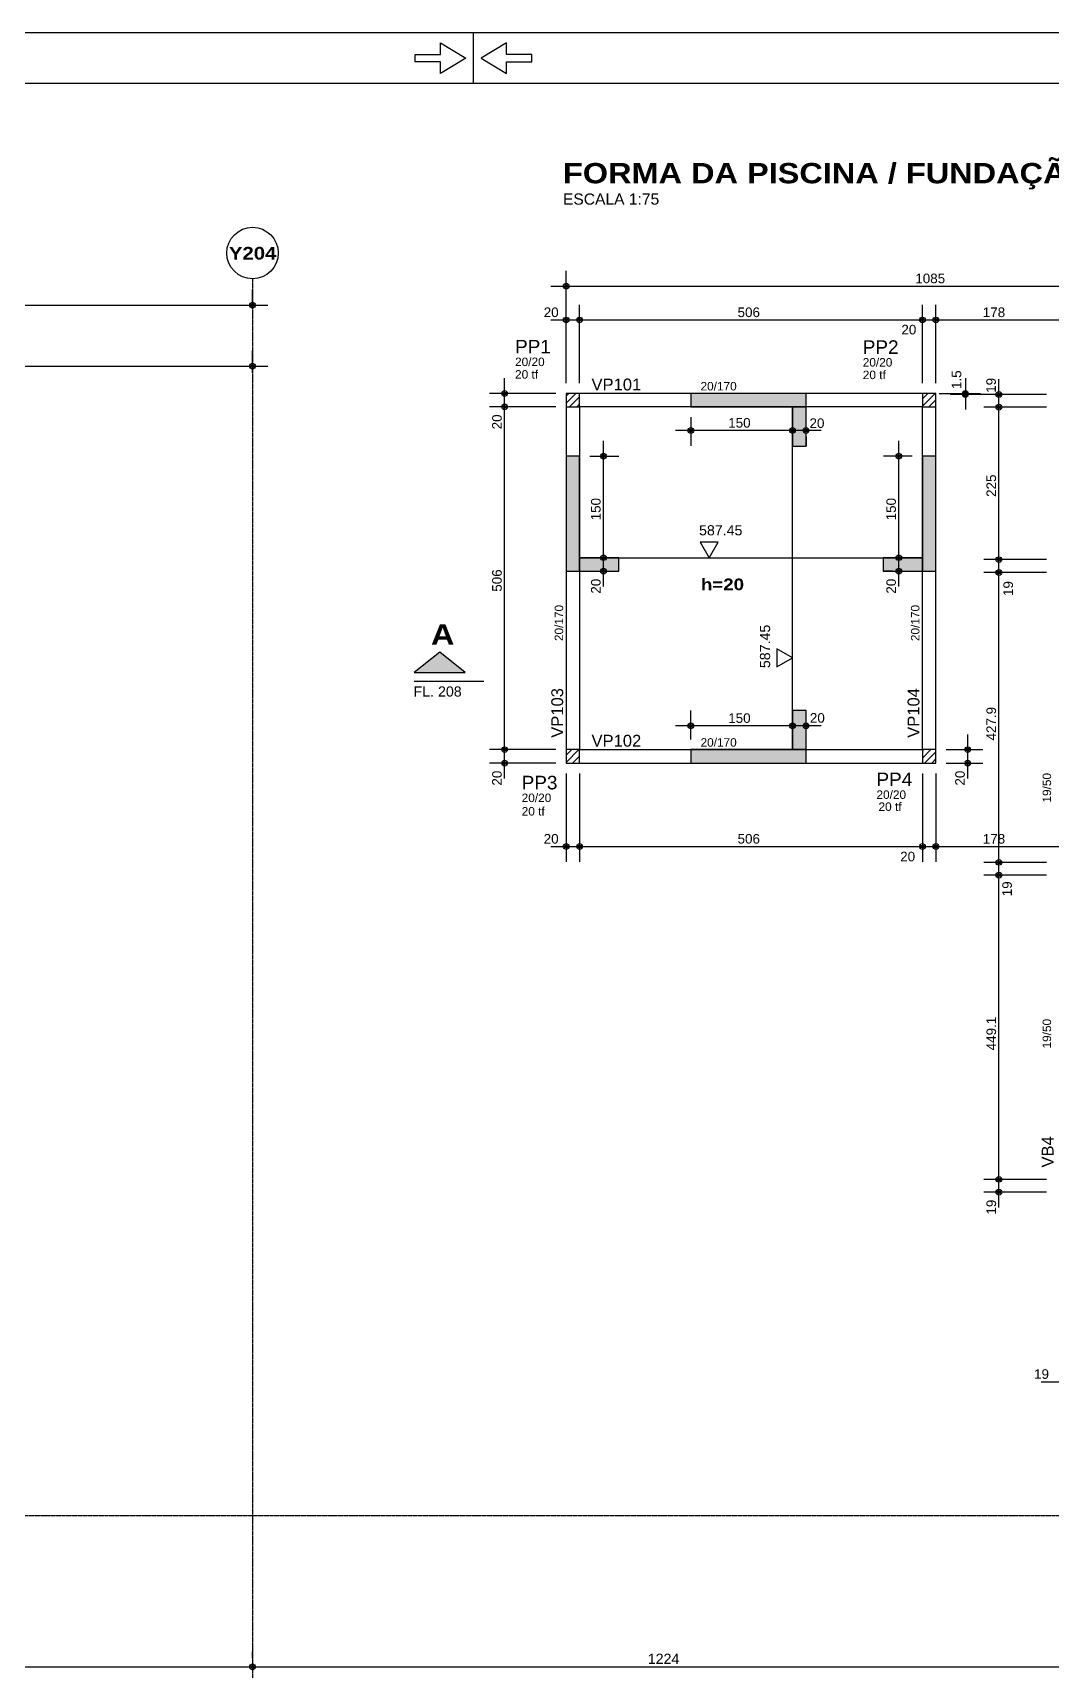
# Model space of a CAD drawing. Extents: x 0 to 13080, y 0 to 6750.
# Drawn here: x 6879 to 8383, y 4332 to 6750 of the extents above; entities that cross this region are included whole.
import ezdxf

# ---------------------------------------------------------------- set-up
doc = ezdxf.new("R2010")
doc.units = 0
doc.header["$MEASUREMENT"] = 0
for name, pattern in [('ESTILO_TQS_0002', [0.4, 0.1, -0.3]), ('ESTILO_TQS_0006', [0.3, 0.2, -0.1]), ('ESTILO_TQS_0007', [2.1, 1.5, -0.2, 0.2, -0.2])]:
    doc.linetypes.add(name, pattern=pattern)
for name, color, linetype in [('MTH-179', 1, 'CONTINUOUS'), ('MTH-224', 4, 'CONTINUOUS'), ('MTH-230', 1, 'CONTINUOUS'), ('MTH-COTAS7', 31, 'CONTINUOUS'), ('MTH-DIM-PILAR', 3, 'CONTINUOUS'), ('MTH-DIM-VIGA', 3, 'CONTINUOUS'), ('MTH-EIXO-214', 4, 'CONTINUOUS'), ('MTH-FACE-VIGA', 7, 'CONTINUOUS'), ('MTH-HACHURA-PILAR', 1, 'CONTINUOUS'), ('MTH-LINHA-CORTE', 5, 'CONTINUOUS'), ('MTH-LINHA-SEÇÃO', 16, 'CONTINUOUS'), ('MTH-MARGEM', 5, 'CONTINUOUS'), ('MTH-PILAR-MORRE', 5, 'CONTINUOUS'), ('MTH-SIMB_COTA', 3, 'CONTINUOUS'), ('MTH-SOMBRA21', 150, 'CONTINUOUS'), ('MTH-TIT1-VIGA', 5, 'CONTINUOUS'), ('MTH-TIT2-PILAR', 5, 'CONTINUOUS'), ('MTH-TXT', 4, 'CONTINUOUS'), ('MTH-TXT-NEGRITO', 5, 'CONTINUOUS'), ('MTH-TXT-NOTAS', 3, 'CONTINUOUS'), ('MTH-VIGA-INVERTIDA', 7, 'ESTILO_TQS_0002')]:
    doc.layers.add(name, color=color, linetype=linetype)
doc.styles.add('TQS_ARIAL', font='arial.ttf')
doc.styles.add('TQS_ARIAL_BLACK', font='ariblk.ttf')

msp = doc.modelspace()

# ---------------------------------------------------------------- linework, layer by layer
at = {"layer": 'MTH-179', "linetype": 'Continuous'}
for p, q in [((13080, 6750), (0, 6750)), ((7530, 6675), (7530, 6750))]:
    msp.add_line(p, q, dxfattribs=at)
for points in [[(7518.748901, 6712.5), (7481.248901, 6690), (7481.248901, 6706.875), (7443.748901, 6706.875), (7443.748901, 6718.125), (7481.248901, 6718.125), (7481.248901, 6735), (7518.748901, 6712.5)], [(7541.248901, 6712.5), (7578.748901, 6690), (7578.748901, 6706.875), (7616.248901, 6706.875), (7616.248901, 6718.125), (7578.748901, 6718.125), (7578.748901, 6735), (7541.248901, 6712.5)]]:
    msp.add_lwpolyline(points, dxfattribs=at)
at = {"layer": 'MTH-224', "linetype": 'Continuous'}
msp.add_line((7442.635616, 5792.402003), (7545.198116, 5792.402003), dxfattribs=at)
for points in [[(7864.702828, 5997.837834), (7877.952333, 5974.890129), (7891.20052, 5997.837834), (7864.702828, 5997.837834)], [(7977.949367, 5813.610425), (8000.897072, 5826.85993), (7977.949367, 5840.108117), (7977.949367, 5813.610425)]]:
    msp.add_lwpolyline(points, dxfattribs=at)
at = {"layer": 'MTH-230', "linetype": 'Continuous'}
msp.add_circle((7203.777243, 6424.749862), 38, dxfattribs=at)
at = {"layer": 'MTH-COTAS7', "linetype": 'Continuous'}
for p, q in [((7666.71028, 6232.518996), (7666.71028, 6398.428163)), ((7203.777243, 6342.596848), (7203.777243, 6370.246804)), ((7644.21028, 6375.928163), (8774.201993, 6375.928163)), ((6228.277243, 6347.746804), (7226.277243, 6347.746804)), ((7666.71028, 6232.518996), (7666.71028, 6348.428163)), ((7686.71028, 6232.518996), (7686.71028, 6348.428163)), ((7686.71028, 6232.518996), (7686.71028, 6348.428163)), ((8192.71028, 6232.518996), (8192.71028, 6348.428163)), ((8192.71028, 6232.518996), (8192.71028, 6348.428163)), ((8212.71028, 6232.518996), (8212.71028, 6348.428163)), ((8212.71028, 6232.518996), (8212.71028, 6348.428163)), ((7644.21028, 6325.928163), (7709.21028, 6325.928163)), ((7664.21028, 6325.928163), (8215.21028, 6325.928163)), ((8170.21028, 6325.928163), (8235.21028, 6325.928163)), ((8190.21028, 6325.928163), (8413.21028, 6325.928163)), ((8368.21028, 6325.928163), (8432.21028, 6325.928163)), ((7203.777243, 6247.664594), (7203.777243, 6280.246804)), ((6420.256522, 6257.746804), (7226.277243, 6257.746804)), ((7575.934441, 6175.018996), (7575.934441, 6240.018996)), ((8256.114663, 6240.018996), (8256.114663, 6193.518996)), ((8305.72014, 6174.518996), (8305.72014, 6238.518996)), ((7651.71028, 6217.518996), (7553.434441, 6217.518996)), ((7575.934441, 5669.018996), (7575.934441, 6220.018996)), ((8217.71028, 6217.518996), (8278.614663, 6217.518996)), ((8360.71028, 6216.018996), (8233.614663, 6216.018996)), ((8375.71028, 6216.018996), (8283.22014, 6216.018996)), ((8305.72014, 5949.519972), (8305.72014, 6219.518996)), ((7651.71028, 6197.518996), (7553.434441, 6197.518996)), ((7651.71028, 6197.518996), (7553.434441, 6197.518996)), ((8375.71028, 6197.018996), (8283.22014, 6197.018996)), ((8375.71028, 6197.018996), (8283.22014, 6197.018996)), ((7850.897072, 6182.518996), (7850.897072, 6140.18807)), ((7721.910421, 5952.390129), (7721.910421, 6147.390129)), ((8023.397072, 6162.68807), (7828.397072, 6162.68807)), ((8043.397072, 6162.68807), (7978.397072, 6162.68807)), ((8000.897072, 6153.518996), (8000.897072, 6140.18807)), ((8000.897072, 6153.518996), (8000.897072, 6140.18807)), ((8020.897072, 6153.518996), (8020.897072, 6140.18807)), ((8157.879354, 5952.390129), (8157.879354, 6147.390129)), ((7701.71028, 6124.890129), (7744.410421, 6124.890129)), ((8177.71028, 6124.890129), (8135.379354, 6124.890129)), ((7721.910421, 5932.390129), (7721.910421, 5997.390129)), ((8157.879354, 5932.390129), (8157.879354, 5997.390129)), ((7730.71028, 5974.890129), (7744.410421, 5974.890129)), ((7730.71028, 5974.890129), (7744.410421, 5974.890129)), ((8148.71028, 5974.890129), (8135.379354, 5974.890129)), ((8148.71028, 5974.890129), (8135.379354, 5974.890129)), ((8375.71028, 5972.019972), (8283.22014, 5972.019972)), ((8375.71028, 5972.019972), (8283.22014, 5972.019972)), ((8305.72014, 5930.519972), (8305.72014, 5994.519972)), ((8305.72014, 5502.592007), (8305.72014, 5975.519972)), ((7730.71028, 5954.890129), (7744.410421, 5954.890129)), ((8148.71028, 5954.890129), (8135.379354, 5954.890129)), ((8375.71028, 5953.019972), (8283.22014, 5953.019972)), ((8375.71028, 5953.019972), (8283.22014, 5953.019972)), ((7850.897072, 5706.518996), (7850.897072, 5749.219136)), ((8000.897072, 5735.518996), (8000.897072, 5749.219136)), ((8000.897072, 5735.518996), (8000.897072, 5749.219136)), ((8020.897072, 5735.518996), (8020.897072, 5749.219136)), ((7575.934441, 5649.018996), (7575.934441, 5714.018996)), ((8023.397072, 5726.719136), (7828.397072, 5726.719136)), ((8043.397072, 5726.719136), (7978.397072, 5726.719136)), ((8259.581716, 5649.018996), (8259.581716, 5714.018996)), ((7651.71028, 5691.518996), (7553.434441, 5691.518996)), ((7651.71028, 5691.518996), (7553.434441, 5691.518996)), ((8227.71028, 5691.518996), (8282.081716, 5691.518996)), ((7651.71028, 5671.518996), (7553.434441, 5671.518996)), ((8227.71028, 5671.518996), (8282.081716, 5671.518996)), ((7666.71028, 5656.518996), (7666.71028, 5526.020536)), ((7686.71028, 5656.518996), (7686.71028, 5526.020536)), ((7686.71028, 5641.518996), (7686.71028, 5526.020536)), ((8192.71028, 5656.518996), (8192.71028, 5526.020536)), ((8192.71028, 5656.518996), (8192.71028, 5526.020536)), ((8212.71028, 5656.518996), (8212.71028, 5526.020536)), ((8212.71028, 5656.518996), (8212.71028, 5526.020536)), ((7644.21028, 5548.520536), (7709.21028, 5548.520536)), ((7664.21028, 5548.520536), (8215.21028, 5548.520536)), ((8170.21028, 5548.520536), (8235.21028, 5548.520536)), ((8190.21028, 5548.520536), (8413.21028, 5548.520536)), ((8305.72014, 5483.592007), (8305.72014, 5547.592007)), ((8375.71028, 5525.092007), (8283.22014, 5525.092007)), ((8375.71028, 5525.092007), (8283.22014, 5525.092007)), ((8305.72014, 5034.519972), (8305.72014, 5528.592007)), ((8375.71028, 5506.092007), (8283.22014, 5506.092007)), ((8375.71028, 5506.092007), (8283.22014, 5506.092007)), ((8305.72014, 5015.519972), (8305.72014, 5079.519972)), ((8375.71028, 5057.019972), (8283.22014, 5057.019972)), ((8375.71028, 5057.019972), (8283.22014, 5057.019972)), ((8375.71028, 5038.019972), (8283.22014, 5038.019972)), ((8368.21028, 4758.246839), (8432.21028, 4758.246839)), ((7203.777243, 4350.082188), (7203.777243, 4359.651631)), ((7203.777243, 4350.082188), (7203.777243, 4359.651631)), ((6420.256522, 4337.151631), (7226.277243, 4337.151631)), ((7181.277243, 4337.151631), (8450.269324, 4337.151631))]:
    msp.add_line(p, q, dxfattribs=at)
at = {"layer": 'MTH-EIXO-214', "linetype": 'ESTILO_TQS_0007'}
for p, q in [((7203.777243, 6386.749862), (7203.777243, 488.1738)), ((718.67219, 4560.73199), (9031.331125, 4560.73199))]:
    msp.add_line(p, q, dxfattribs=at)
at = {"layer": 'MTH-FACE-VIGA', "linetype": 'Continuous'}
for points in [[(8192.71028, 6217.518996), (7686.71028, 6217.518996)], [(7666.71028, 6197.518996), (7666.71028, 5691.518996)], [(8212.71028, 5691.518996), (8212.71028, 6197.518996)], [(7686.71028, 5671.518996), (8192.71028, 5671.518996)]]:
    msp.add_lwpolyline(points, dxfattribs=at)
at = {"layer": 'MTH-HACHURA-PILAR', "linetype": 'Continuous'}
for p, q in [((7666.71028, 6202.999243), (7681.230033, 6217.518996)), ((7666.71028, 6213.605845), (7670.623431, 6217.518996)), ((8192.71028, 6198.669157), (8211.560119, 6217.518996)), ((8192.71028, 6209.275759), (8200.953517, 6217.518996)), ((7671.836635, 6197.518996), (7686.71028, 6212.392641)), ((7682.443236, 6197.518996), (7686.71028, 6201.78604)), ((8202.166721, 6197.518996), (8212.71028, 6208.062555)), ((7666.71028, 5672.669157), (7685.560119, 5691.518996)), ((7666.71028, 5683.275759), (7674.953517, 5691.518996)), ((7676.16672, 5671.518996), (7686.71028, 5682.062555)), ((8192.71028, 5678.945673), (8205.283603, 5691.518996)), ((8192.71028, 5689.552275), (8194.677001, 5691.518996)), ((8195.890205, 5671.518996), (8212.71028, 5688.339071)), ((8206.496806, 5671.518996), (8212.71028, 5677.73247))]:
    msp.add_line(p, q, dxfattribs=at)
at = {"layer": 'MTH-LINHA-CORTE', "linetype": 'Continuous'}
msp.add_lwpolyline([(7442.635616, 5805.527003), (7517.635616, 5805.527003), (7480.135616, 5835.527003), (7442.635616, 5805.527003)], dxfattribs=at)
at = {"layer": 'MTH-LINHA-SEÇÃO', "linetype": 'Continuous'}
for p, q in [((8000.897072, 5691.518996), (8000.897072, 6197.518996)), ((7686.71028, 5974.890129), (8192.71028, 5974.890129))]:
    msp.add_line(p, q, dxfattribs=at)
for points in [[(7850.897072, 6217.518996), (7850.897072, 6197.518996), (8020.897072, 6197.518996), (8020.897072, 6217.518996), (7850.897072, 6217.518996)], [(8020.897072, 6197.518996), (8000.897072, 6197.518996), (8000.897072, 6139.518996), (8020.897072, 6139.518996), (8020.897072, 6197.518996)], [(7686.71028, 6124.890129), (7666.71028, 6124.890129), (7666.71028, 5954.890129), (7686.71028, 5954.890129), (7686.71028, 6124.890129)], [(8212.71028, 6124.890129), (8192.71028, 6124.890129), (8192.71028, 5954.890129), (8212.71028, 5954.890129), (8212.71028, 6124.890129)], [(7744.71028, 5954.890129), (7744.71028, 5974.890129), (7686.71028, 5974.890129), (7686.71028, 5954.890129), (7744.71028, 5954.890129)], [(8192.71028, 5954.890129), (8192.71028, 5974.890129), (8134.71028, 5974.890129), (8134.71028, 5954.890129), (8192.71028, 5954.890129)], [(8020.897072, 5749.518996), (8000.897072, 5749.518996), (8000.897072, 5691.518996), (8020.897072, 5691.518996), (8020.897072, 5749.518996)], [(7850.897072, 5691.518996), (7850.897072, 5671.518996), (8020.897072, 5671.518996), (8020.897072, 5691.518996), (7850.897072, 5691.518996)]]:
    msp.add_lwpolyline(points, dxfattribs=at)
at = {"layer": 'MTH-MARGEM', "linetype": 'Continuous'}
msp.add_line((13005, 6675), (262.5, 6675), dxfattribs=at)
at = {"layer": 'MTH-PILAR-MORRE', "linetype": 'Continuous'}
for points in [[(7666.71028, 6197.518996), (7686.71028, 6197.518996), (7686.71028, 6217.518996), (7666.71028, 6217.518996), (7666.71028, 6197.518996)], [(8192.71028, 6197.518996), (8212.71028, 6197.518996), (8212.71028, 6217.518996), (8192.71028, 6217.518996), (8192.71028, 6197.518996)], [(7666.71028, 5671.518996), (7686.71028, 5671.518996), (7686.71028, 5691.518996), (7666.71028, 5691.518996), (7666.71028, 5671.518996)], [(8192.71028, 5671.518996), (8212.71028, 5671.518996), (8212.71028, 5691.518996), (8192.71028, 5691.518996), (8192.71028, 5671.518996)]]:
    msp.add_lwpolyline(points, dxfattribs=at)
at = {"layer": 'MTH-SIMB_COTA', "linetype": 'Continuous'}
for centre, radius in [((7666.71028, 6375.928163), 4.200001), ((7666.71028, 6375.928163), 2.1), ((7203.777243, 6347.746804), 4.200001), ((7203.777243, 6347.746804), 2.1), ((7666.71028, 6325.928163), 4.200001), ((7666.71028, 6325.928163), 2.1), ((7686.71028, 6325.928163), 4.200001), ((7686.71028, 6325.928163), 4.200001), ((7686.71028, 6325.928163), 2.1), ((7686.71028, 6325.928163), 2.1), ((8192.71028, 6325.928163), 4.200001), ((8192.71028, 6325.928163), 4.200001), ((8192.71028, 6325.928163), 2.1), ((8192.71028, 6325.928163), 2.1), ((8212.71028, 6325.928163), 4.200001), ((8212.71028, 6325.928163), 4.200001), ((8212.71028, 6325.928163), 2.1), ((8212.71028, 6325.928163), 2.1), ((7203.777243, 6257.746804), 4.200001), ((7203.777243, 6257.746804), 2.1), ((7575.934441, 6217.518996), 4.200001), ((7575.934441, 6217.518996), 2.1), ((8256.114663, 6217.518996), 4.200001), ((8256.114663, 6216.018996), 4.200001), ((8256.114663, 6217.518996), 2.1), ((8256.114663, 6216.018996), 2.1), ((8305.72014, 6216.018996), 4.200001), ((8305.72014, 6216.018996), 2.1), ((7575.934441, 6197.518996), 4.200001), ((7575.934441, 6197.518996), 4.200001), ((7575.934441, 6197.518996), 2.1), ((7575.934441, 6197.518996), 2.1), ((8305.72014, 6197.018996), 4.200001), ((8305.72014, 6197.018996), 4.200001), ((8305.72014, 6197.018996), 2.1), ((8305.72014, 6197.018996), 2.1), ((7850.897072, 6162.68807), 4.200001), ((8000.897072, 6162.68807), 4.200001), ((8000.897072, 6162.68807), 4.200001), ((8020.897072, 6162.68807), 4.200001), ((7850.897072, 6162.68807), 2.1), ((8000.897072, 6162.68807), 2.1), ((8000.897072, 6162.68807), 2.1), ((8020.897072, 6162.68807), 2.1), ((7721.910421, 6124.890129), 4.200001), ((7721.910421, 6124.890129), 2.1), ((8157.879354, 6124.890129), 4.200001), ((8157.879354, 6124.890129), 2.1), ((7721.910421, 5974.890129), 4.200001), ((7721.910421, 5974.890129), 4.200001), ((7721.910421, 5974.890129), 2.1), ((7721.910421, 5974.890129), 2.1), ((8157.879354, 5974.890129), 4.200001), ((8157.879354, 5974.890129), 4.200001), ((8157.879354, 5974.890129), 2.1), ((8157.879354, 5974.890129), 2.1), ((8305.72014, 5972.019972), 4.200001), ((8305.72014, 5972.019972), 4.200001), ((8305.72014, 5972.019972), 2.1), ((8305.72014, 5972.019972), 2.1), ((7721.910421, 5954.890129), 4.200001), ((7721.910421, 5954.890129), 2.1), ((8157.879354, 5954.890129), 4.200001), ((8157.879354, 5954.890129), 2.1), ((8305.72014, 5953.019972), 4.200001), ((8305.72014, 5953.019972), 4.200001), ((8305.72014, 5953.019972), 2.1), ((8305.72014, 5953.019972), 2.1), ((7850.897072, 5726.719136), 4.200001), ((8000.897072, 5726.719136), 4.200001), ((8000.897072, 5726.719136), 4.200001), ((8020.897072, 5726.719136), 4.200001), ((7850.897072, 5726.719136), 2.1), ((8000.897072, 5726.719136), 2.1), ((8000.897072, 5726.719136), 2.1), ((8020.897072, 5726.719136), 2.1), ((7575.934441, 5691.518996), 4.200001), ((7575.934441, 5691.518996), 4.200001), ((7575.934441, 5691.518996), 2.1), ((7575.934441, 5691.518996), 2.1), ((8259.581716, 5691.518996), 4.200001), ((8259.581716, 5691.518996), 2.1), ((7575.934441, 5671.518996), 4.200001), ((7575.934441, 5671.518996), 2.1), ((8259.581716, 5671.518996), 4.200001), ((8259.581716, 5671.518996), 2.1), ((7666.71028, 5548.520536), 4.200001), ((7666.71028, 5548.520536), 2.1), ((7686.71028, 5548.520536), 4.200001), ((7686.71028, 5548.520536), 4.200001), ((7686.71028, 5548.520536), 2.1), ((7686.71028, 5548.520536), 2.1), ((8192.71028, 5548.520536), 4.200001), ((8192.71028, 5548.520536), 4.200001), ((8192.71028, 5548.520536), 2.1), ((8192.71028, 5548.520536), 2.1), ((8212.71028, 5548.520536), 4.200001), ((8212.71028, 5548.520536), 4.200001), ((8212.71028, 5548.520536), 2.1), ((8212.71028, 5548.520536), 2.1), ((8305.72014, 5525.092007), 4.200001), ((8305.72014, 5525.092007), 4.200001), ((8305.72014, 5525.092007), 2.1), ((8305.72014, 5525.092007), 2.1), ((8305.72014, 5506.092007), 4.200001), ((8305.72014, 5506.092007), 4.200001), ((8305.72014, 5506.092007), 2.1), ((8305.72014, 5506.092007), 2.1), ((8305.72014, 5057.019972), 4.200001), ((8305.72014, 5057.019972), 4.200001), ((8305.72014, 5057.019972), 2.1), ((8305.72014, 5057.019972), 2.1), ((8305.72014, 5038.019972), 4.200001), ((8305.72014, 5038.019972), 2.1), ((7203.777243, 4337.151631), 4.200001), ((7203.777243, 4337.151631), 4.200001), ((7203.777243, 4337.151631), 2.1), ((7203.777243, 4337.151631), 2.1)]:
    msp.add_circle(centre, radius, dxfattribs=at)
at = {"layer": 'MTH-SOMBRA21', "linetype": 'Continuous'}
for points in [[(7850.897072, 6217.518996), (7850.897072, 6197.518996), (8020.897072, 6197.518996)], [(7850.897072, 6217.518996), (8020.897072, 6197.518996), (8020.897072, 6217.518996)], [(7850.897072, 6217.518996), (8020.897072, 6217.518996), (7850.897072, 6217.518996)], [(8020.897072, 6197.518996), (8000.897072, 6197.518996), (8000.897072, 6139.518996)], [(8020.897072, 6197.518996), (8000.897072, 6139.518996), (8020.897072, 6139.518996)], [(8020.897072, 6197.518996), (8020.897072, 6139.518996), (8020.897072, 6197.518996)], [(7686.71028, 6124.890129), (7666.71028, 6124.890129), (7666.71028, 5954.890129)], [(7686.71028, 6124.890129), (7666.71028, 5954.890129), (7686.71028, 5954.890129)], [(7686.71028, 6124.890129), (7686.71028, 5954.890129), (7686.71028, 6124.890129)], [(8212.71028, 6124.890129), (8192.71028, 6124.890129), (8192.71028, 5954.890129)], [(8212.71028, 6124.890129), (8192.71028, 5954.890129), (8212.71028, 5954.890129)], [(8212.71028, 6124.890129), (8212.71028, 5954.890129), (8212.71028, 6124.890129)], [(7744.71028, 5954.890129), (7744.71028, 5974.890129), (7686.71028, 5974.890129)], [(7744.71028, 5954.890129), (7686.71028, 5974.890129), (7686.71028, 5954.890129)], [(8192.71028, 5954.890129), (8192.71028, 5974.890129), (8134.71028, 5974.890129)], [(8192.71028, 5954.890129), (8134.71028, 5974.890129), (8134.71028, 5954.890129)], [(7744.71028, 5954.890129), (7686.71028, 5954.890129), (7744.71028, 5954.890129)], [(8192.71028, 5954.890129), (8134.71028, 5954.890129), (8192.71028, 5954.890129)], [(7442.635616, 5805.527003), (7517.635616, 5805.527003), (7480.135616, 5835.527003)], [(7442.635616, 5805.527003), (7480.135616, 5835.527003), (7442.635616, 5805.527003)], [(8020.897072, 5749.518996), (8000.897072, 5749.518996), (8000.897072, 5691.518996)], [(8020.897072, 5749.518996), (8000.897072, 5691.518996), (8020.897072, 5691.518996)], [(8020.897072, 5749.518996), (8020.897072, 5691.518996), (8020.897072, 5749.518996)], [(7850.897072, 5691.518996), (7850.897072, 5671.518996), (8020.897072, 5671.518996)], [(7850.897072, 5691.518996), (8020.897072, 5671.518996), (8020.897072, 5691.518996)], [(7850.897072, 5691.518996), (8020.897072, 5691.518996), (7850.897072, 5691.518996)]]:
    msp.add_solid(points, dxfattribs=at)
at = {"layer": 'MTH-VIGA-INVERTIDA', "linetype": 'ESTILO_TQS_0006'}
for p, q in [((8192.71028, 6197.518996), (7686.71028, 6197.518996)), ((7686.71028, 6197.518996), (7686.71028, 5691.518996)), ((8192.71028, 5691.518996), (8192.71028, 6197.518996)), ((7686.71028, 5691.518996), (8192.71028, 5691.518996))]:
    msp.add_line(p, q, dxfattribs=at)

# ---------------------------------------------------------------- texts
at = {"layer": 'MTH-COTAS7', "linetype": 'Continuous', "style": 'TQS_ARIAL'}
for s, height, p in [('1085', 14.175, (8182.273636, 6380.180663)), ('20', 14.175, (7633.635285, 6330.180663)), ('506', 14.175, (7919.86528, 6330.180663)), ('178', 14.175, (8281.86528, 6330.180663)), ('20', 14.175, (8161.707826, 6304.619319)), ('150', 14.175, (7906.052072, 6166.94057)), ('20', 14.175, (8026.043331, 6166.463347)), ('150', 14.175, (7906.052072, 5730.971636)), ('20', 14.175, (8026.63986, 5731.261379)), ('20', 14.175, (7633.635285, 5552.773036)), ('506', 14.175, (7919.86528, 5552.773036)), ('178', 14.175, (8281.86528, 5552.773036)), ('20', 14.175, (8159.936301, 5526.584614)), ('19', 14.175, (8357.635285, 4762.499339)), ('1224', 15, (7787.273284, 4341.651631))]:
    msp.add_text(s, height=height, dxfattribs=at).set_placement(p)
for s, p in [('1.5', (8250.17972, 6223.953142)), ('19', (8301.139779, 6218.368862)), ('20', (7571.681941, 6164.444001)), ('225', (8301.46764, 6064.674484)), ('150', (7717.657921, 6030.045129)), ('150', (8153.626854, 6030.045129)), ('506', (7571.681941, 5924.673996)), ('20', (7717.657921, 5921.815134)), ('20', (8153.626854, 5921.815134)), ('19', (8326.438584, 5918.280248)), ('427.9', (8301.46764, 5705.03599)), ('20', (7571.681941, 5638.444001)), ('20', (8255.329216, 5638.444001)), ('19', (8324.789751, 5475.016049)), ('449.1', (8301.46764, 5247.53599)), ('19', (8301.46764, 5004.944977))]:
    msp.add_text(s, height=14.175, rotation=90, dxfattribs=at).set_placement(p)
at = {"layer": 'MTH-DIM-PILAR', "linetype": 'Continuous', "style": 'TQS_ARIAL'}
for p in [(7591.330406, 6257.826699), (8104.676325, 6257.12747), (7601.117847, 5614.112934), (8124.920731, 5618.842149)]:
    msp.add_text('20/20', height=12.5, dxfattribs=at).set_placement(p)
at = {"layer": 'MTH-DIM-VIGA', "linetype": 'Continuous', "style": 'TQS_ARIAL'}
for p in [(7865.178074, 6221.893996), (7865.178074, 5695.893996)]:
    msp.add_text('20/170', height=12.5, dxfattribs=at).set_placement(p)
for s, p in [('20/170', (7662.33528, 5851.797257)), ('20/170', (8188.33528, 5851.797257)), ('19/50', (8382.71028, 5613.377535)), ('19/50', (8382.71028, 5250.277675))]:
    msp.add_text(s, height=12.5, rotation=90, dxfattribs=at).set_placement(p)
at = {"layer": 'MTH-TIT1-VIGA', "linetype": 'Continuous', "style": 'TQS_ARIAL'}
for s, p in [('VP101', (7704.21028, 6221.893996)), ('VP102', (7704.21028, 5695.893996))]:
    msp.add_text(s, height=17.5, dxfattribs=at).set_placement(p)
for s, p in [('VP103', (7662.33528, 5709.018996)), ('VP104', (8188.33528, 5709.018996)), ('VB4', (8386.33528, 5074.519972))]:
    msp.add_text(s, height=17.5, rotation=90, dxfattribs=at).set_placement(p)
at = {"layer": 'MTH-TIT2-PILAR', "linetype": 'Continuous', "style": 'TQS_ARIAL'}
for s, p in [('PP1', (7591.330406, 6276.576699)), ('PP2', (8104.676325, 6275.87747)), ('PP3', (7601.117847, 5632.862934)), ('PP4', (8124.920731, 5637.592149))]:
    msp.add_text(s, height=20, dxfattribs=at).set_placement(p)
at = {"layer": 'MTH-TXT', "linetype": 'Continuous', "style": 'TQS_ARIAL'}
for s, p in [('587.45', (7862.952333, 6007.890129)), ('FL. 208', (7441.50112, 5769.855788))]:
    msp.add_text(s, height=15, dxfattribs=at).set_placement(p)
msp.add_text('587.45', height=15, rotation=90, dxfattribs=at).set_placement((7967.897072, 5811.85993))
at = {"layer": 'MTH-TXT-NEGRITO', "linetype": 'Continuous', "style": 'TQS_ARIAL_BLACK'}
for s, height, p in [('FORMA DA PISCINA / FUNDAÇÃO DO GOURMET', 30, (7662.019912, 6527.689572)), ('Y204', 18.75, (7168.899844, 6415.052341)), ('h=20', 17.25, (7865.734869, 5926.87702)), ('A', 30.075, (7467.104366, 5846.314206))]:
    msp.add_text(s, height=height, dxfattribs=at).set_placement(p)
at = {"layer": 'MTH-TXT-NOTAS', "linetype": 'Continuous', "style": 'TQS_ARIAL'}
for s, height, p in [('ESCALA 1:75', 16.5, (7662.019912, 6496.189572)), ('20 tf', 12.525, (7591.330406, 6239.301699)), ('20 tf', 12.525, (8104.676325, 6238.60247)), ('20 tf', 12.525, (8127.928879, 5601.052513)), ('20 tf', 12.525, (7601.104513, 5594.210638))]:
    msp.add_text(s, height=height, dxfattribs=at).set_placement(p)

doc.saveas('drawing.dxf')
